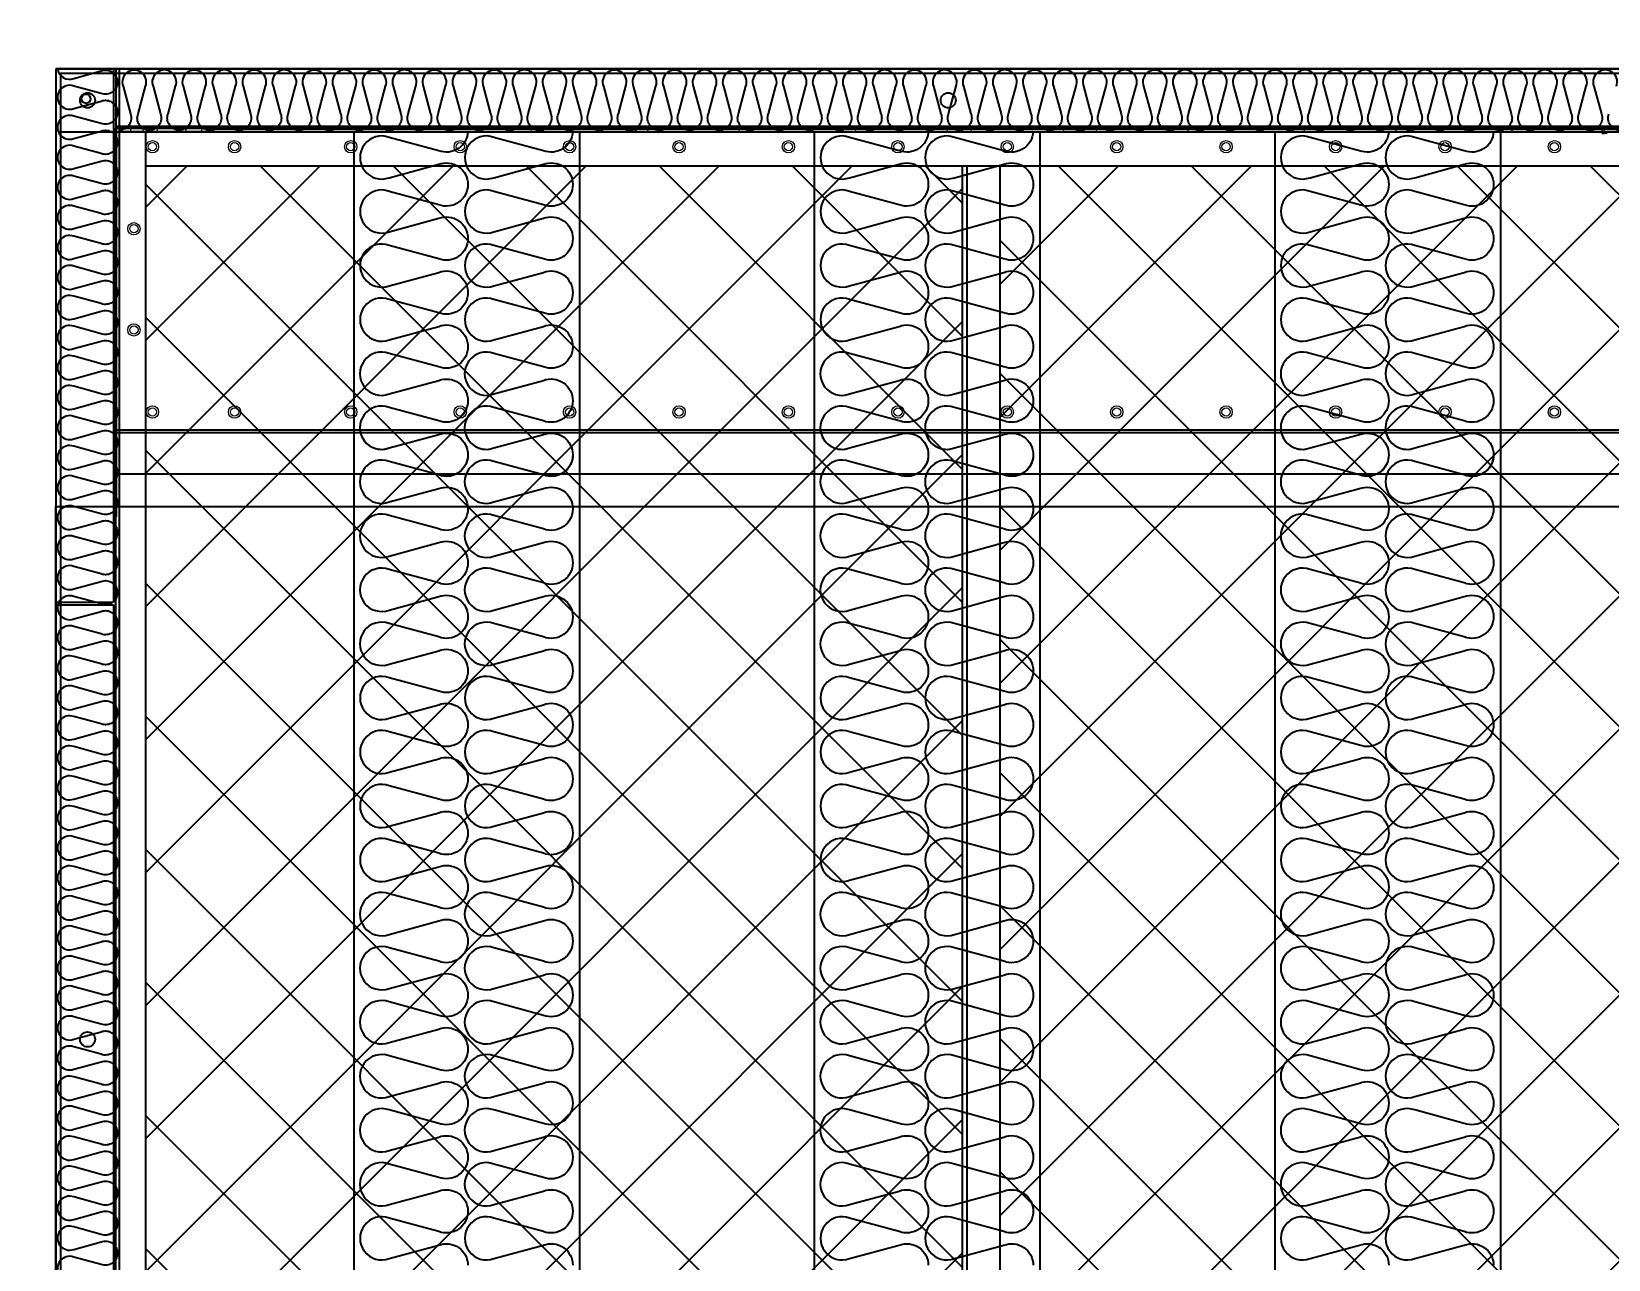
# Model space of a CAD drawing. Header units: millimetres. Extents: x 2911 to 32318, y 2586 to 23381.
# Drawn here: x 21793 to 22841, y 11520 to 12336 of the extents above; entities that cross this region are included whole.
import ezdxf

# ---------------------------------------------------------------- set-up
doc = ezdxf.new("R2010")
doc.units = ezdxf.units.MM
doc.linetypes.add('HIDDEN', pattern=[0.375, 0.25, -0.125])
for name, color, linetype in [('SMS', 220, 'Continuous'), ('냉각탑_dim', 1, 'Continuous'), ('숨은선', 5, 'HIDDEN')]:
    doc.layers.add(name, color=color, linetype=linetype)
doc.styles.add('HY울릉도L', font='')
doc.styles.get('HY울릉도L').set_extended_font_data('HY울릉도L')
doc.dimstyles.new('성지DIM', dxfattribs={"dimtxt": 3.5, "dimasz": 3, "dimexe": 1, "dimexo": 2.5, "dimgap": 2, "dimtad": 1, "dimdec": 0, "dimzin": 3, "dimdsep": 46, "dimtxsty": 'HY울릉도L', "dimblk": 'ARCHTICK', "dimcen": -2, "dimclrd": 256, "dimclre": 256, "dimclrt": 7, "dimadec": 0, "dimazin": 0, "dimtfac": 1, "dimtdec": 0, "dimtofl": 0, "dimtmove": 0, "dimatfit": 3, "dimfxl": 1, "dimtolj": 1, "dimtzin": 0, "dimlwe": -1, "dimarcsym": 0})

# ---------------------------------------------------------------- blocks, each defined once
blk = doc.blocks.new('_ArchTick')
at = {"color": 0, "linetype": 'ByBlock', "const_width": 0.15}
blk.add_lwpolyline([(-0.5, -0.5), (0.5, 0.5)], dxfattribs=at)
blk = doc.blocks.new('*D676')
at = {"layer": 'Defpoints', "color": 0, "transparency": 16777216}
for p in [(21809.5, 12311.7), (21062, 9311.7), (21809.5, 9311.7)]:
    blk.add_point(p, dxfattribs=at)
at = {"layer": '냉각탑_dim', "transparency": 16777216}
for p, q in [((21709.5, 12311.7), (21022, 12311.7)), ((21709.5, 9311.7), (21022, 9311.7))]:
    blk.add_line(p, q, dxfattribs=at)
at = {"layer": '냉각탑_dim', "lineweight": -2, "transparency": 16777216}
blk.add_line((21062, 12311.7), (21062, 9311.7), dxfattribs=at)
at = {"layer": '냉각탑_dim', "lineweight": -2, "transparency": 16777216, "xscale": 120, "yscale": 120, "zscale": 120}
for p, rotation in [((21062, 12311.7), 90), ((21062, 9311.7), 270)]:
    blk.add_blockref('_ArchTick', p, dxfattribs=dict(at, rotation=rotation))
at = {"layer": '냉각탑_dim', "color": 7, "transparency": 16777216, "insert": (20912, 10811.7), "char_height": 140, "attachment_point": 5, "rotation": 90, "style": 'HY울릉도L'}
blk.add_mtext('\\A1;3000', dxfattribs=at)
blk = doc.blocks.new('*D677')
at = {"layer": 'Defpoints', "color": 0, "transparency": 16777216}
for p in [(24509.4, 12947.2), (21809.5, 12311.7), (24509.4, 12311.7)]:
    blk.add_point(p, dxfattribs=at)
at = {"layer": '냉각탑_dim', "transparency": 16777216}
for p, q in [((21809.5, 12411.7), (21809.5, 12987.2)), ((24509.4, 12411.7), (24509.4, 12987.2))]:
    blk.add_line(p, q, dxfattribs=at)
at = {"layer": '냉각탑_dim', "lineweight": -2, "transparency": 16777216}
blk.add_line((21809.5, 12947.2), (24509.4, 12947.2), dxfattribs=at)
at = {"layer": '냉각탑_dim', "lineweight": -2, "transparency": 16777216, "xscale": 120, "yscale": 120, "zscale": 120, "rotation": 180}
blk.add_blockref('_ArchTick', (21809.5, 12947.2), dxfattribs=at)
at = {"layer": '냉각탑_dim', "lineweight": -2, "transparency": 16777216, "xscale": 120, "yscale": 120, "zscale": 120}
blk.add_blockref('_ArchTick', (24509.4, 12947.2), dxfattribs=at)
at = {"layer": '냉각탑_dim', "color": 7, "transparency": 16777216, "insert": (23159.5, 13097.2), "char_height": 140, "attachment_point": 5, "style": 'HY울릉도L'}
blk.add_mtext('\\A1;2700', dxfattribs=at)
blk = doc.blocks.new('2')
at = {"ltscale": 500}
h = blk.add_hatch(dxfattribs=at)
h.set_pattern_fill('ANSI37', color=251, scale=500)
h.set_pattern_definition([(45, (-5391.07, -3196.62), (-44.19417, 44.19417), []), (135, (-5391.07, -3196.62), (-44.19417, -44.19417), [])])
h.paths.add_polyline_path([(22411.8, 12247.2), (21869, 12247.2), (21869, 9414.2), (22411.8, 9414.2)])
h = blk.add_hatch(dxfattribs=at)
h.set_pattern_fill('ANSI37', color=251, scale=500)
h.set_pattern_definition([(45, (-5214.07, -3196.62), (-44.19417, 44.19417), []), (135, (-5214.07, -3196.62), (-44.19417, -44.19417), [])])
h.paths.add_polyline_path([(22974.4, 12247.2), (22436.8, 12247.2), (22436.8, 9414.2), (22974.4, 9414.2)])
for p, q in [((21809.5, 12311.7), (21809.5, 11957.2)), ((21809.5, 12311.7), (21847.7, 12311.7)), ((24264.5, 12311.7), (21809.5, 12311.7)), ((21809.5, 12311.7), (21809.5, 9311.7)), ((21847.7, 12311.7), (21847.7, 11957.2)), ((21849.5, 12271.7), (21849.5, 12311.7)), ((21849.5, 12311.7), (24469.4, 12311.7)), ((21849.5, 12273.6), (24469.4, 12273.6)), ((21849.5, 12271.7), (21849.5, 12071.7)), ((21914.5, 12271.7), (24471.2, 12271.7)), ((21849.5, 12071.7), (23310, 12071.7)), ((21849.5, 12071.7), (21849.5, 12014)), ((21849.5, 12069.9), (23308.2, 12069.9)), ((21849.5, 12042.6), (23280.9, 12042.6)), ((21809.5, 11957.2), (21847.7, 11957.2)), ((21809.5, 11955.4), (21809.5, 9768)), ((21809.5, 11955.4), (21847.7, 11955.4)), ((21847.7, 11955.4), (21847.7, 9768))]:
    blk.add_line(p, q)
at = {"color": 7}
for p, q in [((21809.5, 12311.7), (24264.5, 12311.7)), ((21809.5, 12311.7), (21809.5, 9311.7)), ((21851.5, 12311.7), (21851.5, 9391.7)), ((24466.5, 12269.7), (21851.5, 12269.7)), ((22007.5, 12269.9), (22007.5, 9391.7)), ((22157.5, 12269.9), (22157.5, 9391.7)), ((22313.5, 12269.9), (22313.5, 9391.7)), ((22463.5, 12269.9), (22463.5, 9391.7)), ((22619.5, 12269.9), (22619.5, 9391.7)), ((22769.5, 12269.9), (22769.5, 9391.7))]:
    blk.add_line(p, q, dxfattribs=at)
at = {"color": 251, "ltscale": 500}
for p, q in [((21812.5, 12308.7), (21812.5, 9352.7)), ((21812.5, 12308.7), (22999.5, 12308.7)), ((21813.5, 12308.7), (22999.5, 12308.7)), ((21812.5, 12269.7), (22999.5, 12269.7)), ((21849, 12272.2), (21849, 9389.2)), ((21849, 12272.2), (22999.5, 12272.2)), ((21851.5, 12269.7), (21851.5, 9391.7)), ((21869, 12269.7), (21869, 9391.7)), ((21869, 12247.2), (22999.5, 12247.2)), ((22411.8, 12247.2), (22411.8, 9414.2)), ((22414.8, 12247.2), (22414.8, 9414.2)), ((22436.8, 12247.2), (22436.8, 9414.2))]:
    blk.add_line(p, q, dxfattribs=at)
at = {"color": 7, "lineweight": 15}
for p, q in [((21859.1, 12271.7), (21859.1, 12269.9)), ((21859.1, 12271.7), (21859.1, 12269.9)), ((21867.2, 12271.7), (21867.2, 12269.9)), ((21867.2, 12271.7), (21867.2, 12269.9)), ((21876.8, 12271.7), (21876.8, 12269.9)), ((21895.9, 12271.7), (21895.9, 12269.9)), ((21906.3, 12271.7), (21906.3, 12269.9)), ((21914.5, 12271.7), (22837.2, 12271.7)), ((24471.2, 12271.7), (21914.5, 12271.7)), ((21914.5, 12271.7), (21914.5, 12269.9)), ((21914.5, 12269.9), (22837.2, 12269.9)), ((21914.5, 12269.9), (24471.2, 12269.9)), ((22125.4, 12271.7), (22125.4, 12269.9)), ((22133.6, 12271.7), (22133.6, 12269.9)), ((22194.5, 12271.7), (22194.5, 12269.9)), ((22195, 12271.7), (22195, 12269.9)), ((22202.7, 12271.7), (22202.7, 12269.9)), ((22263.6, 12271.7), (22263.6, 12269.9)), ((22271.8, 12271.7), (22271.8, 12269.9)), ((22332.7, 12271.7), (22332.7, 12269.9)), ((22340.9, 12271.7), (22340.9, 12269.9)), ((22401.8, 12271.7), (22401.8, 12269.9)), ((22410, 12271.7), (22410, 12269.9)), ((22417.7, 12271.7), (22417.7, 12269.9)), ((22470.9, 12271.7), (22470.9, 12269.9)), ((22479.1, 12271.7), (22479.1, 12269.9)), ((22492.7, 12271.7), (22492.7, 12269.9)), ((22500.9, 12271.7), (22500.9, 12269.9)), ((22561.8, 12271.7), (22561.8, 12269.9)), ((22567.7, 12271.7), (22567.7, 12269.9)), ((22570, 12271.7), (22570, 12269.9)), ((22630.9, 12271.7), (22630.9, 12269.9)), ((22639.1, 12271.7), (22639.1, 12269.9)), ((22700, 12271.7), (22700, 12269.9)), ((22708.2, 12271.7), (22708.2, 12269.9)), ((22745.9, 12271.7), (22745.9, 12269.9)), ((22769.1, 12271.7), (22769.1, 12269.9)), ((22777.2, 12271.7), (22777.2, 12269.9)), ((22837.2, 12269.9), (22837.2, 12271.7)), ((22837.2, 12268.6), (22837.2, 12269.9)), ((22837.2, 12268.6), (22838.6, 12268.6)), ((22838.2, 12271.7), (22838.2, 12269.9)), ((22840.4, 12268.6), (22838.6, 12268.6)), ((21849.5, 12071.7), (23310, 12071.7))]:
    blk.add_line(p, q, dxfattribs=at)
at = {"ltscale": 500, "elevation": 0}
blk.add_lwpolyline([(21809.5, 12020.7), (24509.4, 12020.7), (24509.4, 9311.6), (21809.5, 9311.6)], close=True, dxfattribs=at)
at = {"color": 251, "ltscale": 500}
for centre in [(21830.5, 12290.7), (22402.5, 12290.7), (21830.5, 11666.7)]:
    blk.add_circle(centre, 5, dxfattribs=at)
blk.add_circle((21829.5, 12291.7), 3)
at = {"color": 7, "lineweight": 15}
for centre, radius in [((21873.6, 12259.9), 4.09), ((21873.6, 12259.9), 2.73), ((21928.2, 12259.9), 4.09), ((21928.2, 12259.9), 2.73), ((22005.4, 12259.9), 4.09), ((22005.4, 12259.9), 2.73), ((22078.2, 12259.9), 4.09), ((22078.2, 12259.9), 2.73), ((22150.9, 12259.9), 4.09), ((22150.9, 12259.9), 2.73), ((22223.6, 12259.9), 4.09), ((22223.6, 12259.9), 2.73), ((22296.3, 12259.9), 4.09), ((22296.3, 12259.9), 2.73), ((22369.1, 12259.9), 4.09), ((22369.1, 12259.9), 2.73), ((22441.8, 12259.9), 4.09), ((22441.8, 12259.9), 2.73), ((22514.5, 12259.9), 4.09), ((22514.5, 12259.9), 2.73), ((22587.2, 12259.9), 4.09), ((22587.2, 12259.9), 2.73), ((22660, 12259.9), 4.09), ((22660, 12259.9), 2.73), ((22732.7, 12259.9), 4.09), ((22732.7, 12259.9), 2.73), ((22805.4, 12259.9), 4.09), ((22805.4, 12259.9), 2.73), ((21861.3, 12205.4), 4.09), ((21861.3, 12205.4), 2.73), ((21861.3, 12138.1), 4.09), ((21861.3, 12138.1), 2.73), ((21873.6, 12083.6), 4.09), ((21873.6, 12083.6), 2.73), ((21928.2, 12083.6), 4.09), ((21928.2, 12083.6), 2.73), ((22005.4, 12083.6), 4.09), ((22005.4, 12083.6), 2.73), ((22078.2, 12083.6), 4.09), ((22078.2, 12083.6), 2.73), ((22150.9, 12083.6), 4.09), ((22150.9, 12083.6), 2.73), ((22223.6, 12083.6), 4.09), ((22223.6, 12083.6), 2.73), ((22296.3, 12083.6), 4.09), ((22296.3, 12083.6), 2.73), ((22369.1, 12083.6), 4.09), ((22369.1, 12083.6), 2.73), ((22441.8, 12083.6), 4.09), ((22441.8, 12083.6), 2.73), ((22514.5, 12083.6), 4.09), ((22514.5, 12083.6), 2.73), ((22587.2, 12083.6), 4.09), ((22587.2, 12083.6), 2.73), ((22660, 12083.6), 4.09), ((22660, 12083.6), 2.73), ((22732.7, 12083.6), 4.09), ((22732.7, 12083.6), 2.73), ((22805.4, 12083.6), 4.09), ((22805.4, 12083.6), 2.73)]:
    blk.add_circle(centre, radius, dxfattribs=at)
at = {"layer": 'SMS', "color": 5}
for points in [[(21810.5, 12311.7, 0.487644), (21821.3, 12305.2), (21839.6, 12310.2, -0.524856), (21850.4, 12302.7, -0.524856), (21839.6, 12295.2), (21821.3, 12300.2, 1.449198), (21821.3, 12285.3), (21839.6, 12290.2, -0.524856), (21850.4, 12282.8, -0.524856), (21839.6, 12275.3), (21821.3, 12280.2, 1.449198), (21821.3, 12265.3), (21839.6, 12270.3, -0.524856), (21850.4, 12262.8, -0.524856), (21839.6, 12255.3), (21821.3, 12260.3, 1.449198), (21821.3, 12245.4), (21839.6, 12250.3, -0.524856), (21850.4, 12242.9, -0.524856), (21839.6, 12235.4), (21821.3, 12240.3, 1.449198), (21821.3, 12225.4), (21839.6, 12230.4, -0.524856), (21850.4, 12222.9, -0.524856), (21839.6, 12215.4), (21821.3, 12220.4, 1.449198), (21821.3, 12205.5), (21839.6, 12210.4, -0.524856), (21850.4, 12203, -0.524856), (21839.6, 12195.5), (21821.3, 12200.4, 1.449198), (21821.3, 12185.5), (21839.6, 12190.5, -0.524856), (21850.4, 12183, -0.524856), (21839.6, 12175.5), (21821.3, 12180.5, 1.449198), (21821.3, 12165.6), (21839.6, 12170.5, -0.524856), (21850.4, 12163.1, -0.524856), (21839.6, 12155.6), (21821.3, 12160.5, 1.449198), (21821.3, 12145.6), (21839.6, 12150.6, -0.524856), (21850.4, 12143.1, -0.524856), (21839.6, 12135.6), (21821.3, 12140.6, 1.449198), (21821.3, 12125.7), (21839.6, 12130.6, -0.524856), (21850.4, 12123.2, -0.524856), (21839.6, 12115.7), (21821.3, 12120.6, 1.449198), (21821.3, 12105.7), (21839.6, 12110.7, -0.524856), (21850.4, 12103.2, -0.417249), (21842.3, 12095.2)], [(21979.3, 12310.5, 0.446849), (21973.8, 12300), (21978.7, 12281.7, -0.524856), (21971.3, 12270.9, -0.524856), (21963.8, 12281.7), (21968.8, 12300, 1.449198), (21953.8, 12300), (21958.8, 12281.7, -0.524856), (21951.3, 12270.9, -0.524856), (21943.9, 12281.7), (21948.8, 12300, 1.449198), (21933.9, 12300), (21938.8, 12281.7, -0.524856), (21931.4, 12270.9, -0.524856), (21923.9, 12281.7), (21928.9, 12300, 1.449198), (21913.9, 12300), (21918.9, 12281.7, -0.524856), (21911.4, 12270.9, -0.524856), (21904, 12281.7), (21908.9, 12300, 1.449198), (21894, 12300), (21898.9, 12281.7, -0.524856), (21891.5, 12270.9, -0.524856), (21884, 12281.7), (21889, 12300, 1.449198), (21874, 12300), (21879, 12281.7, -0.524856), (21871.5, 12270.9, -0.524856), (21864.1, 12281.7), (21869, 12300, 1.449198), (21854.1, 12300), (21859, 12281.7, -0.524856), (21851.6, 12270.9, -0.002076), (21851.5, 12270.9, -0.002076)], [(22557.8, 12310.5, 0.446849), (22552.3, 12300), (22557.3, 12281.7, -0.524856), (22549.8, 12270.9, -0.524856), (22542.4, 12281.7), (22547.3, 12300, 1.449198), (22532.4, 12300), (22537.3, 12281.7, -0.524856), (22529.9, 12270.9, -0.524856), (22522.4, 12281.7), (22527.4, 12300, 1.449198), (22512.4, 12300), (22517.4, 12281.7, -0.524856), (22509.9, 12270.9, -0.524856), (22502.5, 12281.7), (22507.4, 12300, 1.449198), (22492.5, 12300), (22497.4, 12281.7, -0.524856), (22490, 12270.9, -0.524856), (22482.5, 12281.7), (22487.5, 12300, 1.449198), (22472.5, 12300), (22477.5, 12281.7, -0.524856), (22470, 12270.9, -0.524856), (22462.6, 12281.7), (22467.5, 12300, 1.449198), (22452.6, 12300), (22457.5, 12281.7, -0.524856), (22450.1, 12270.9, -0.524856), (22442.6, 12281.7), (22447.6, 12300, 1.449198), (22432.6, 12300), (22437.6, 12281.7, -0.524856), (22430.1, 12270.9, -0.524856), (22422.7, 12281.7), (22427.6, 12300, 1.449198), (22412.7, 12300), (22417.6, 12281.7, -0.524856), (22410.2, 12270.9, -0.524856), (22402.7, 12281.7), (22407.7, 12300, 1.449198), (22392.7, 12300), (22397.7, 12281.7, -0.524856), (22390.2, 12270.9, -0.524856), (22382.8, 12281.7), (22387.7, 12300, 1.449198), (22372.8, 12300), (22377.7, 12281.7, -0.524856), (22370.3, 12270.9, -0.524856), (22362.8, 12281.7), (22367.8, 12300, 1.449198), (22352.8, 12300), (22357.8, 12281.7, -0.524856), (22350.3, 12270.9, -0.524856), (22342.9, 12281.7), (22347.8, 12300, 1.449198), (22332.9, 12300), (22337.8, 12281.7, -0.524856), (22330.4, 12270.9, -0.524856), (22322.9, 12281.7), (22327.9, 12300, 1.449198), (22312.9, 12300), (22317.9, 12281.7, -0.524856), (22310.4, 12270.9, -0.524856), (22303, 12281.7), (22307.9, 12300, 1.449198), (22293, 12300), (22297.9, 12281.7, -0.524856), (22290.5, 12270.9, -0.524856), (22283, 12281.7), (22288, 12300, 1.449198), (22273, 12300), (22278, 12281.7, -0.524856), (22270.5, 12270.9, -0.524856), (22263.1, 12281.7), (22268, 12300, 1.449198), (22253.1, 12300), (22258, 12281.7, -0.524856), (22250.6, 12270.9, -0.524856), (22243.1, 12281.7), (22248.1, 12300, 1.449198), (22233.1, 12300), (22238.1, 12281.7, -0.524856), (22230.6, 12270.9, -0.524856), (22223.2, 12281.7), (22228.1, 12300, 1.449198), (22213.2, 12300), (22218.1, 12281.7, -0.524856), (22210.7, 12270.9, -0.524856), (22203.2, 12281.7), (22208.2, 12300, 1.449198), (22193.2, 12300), (22198.2, 12281.7, -0.524856), (22190.7, 12270.9, -0.524856), (22183.3, 12281.7), (22188.2, 12300, 1.449198), (22173.3, 12300), (22178.2, 12281.7, -0.524856), (22170.8, 12270.9, -0.524856), (22163.3, 12281.7), (22168.3, 12300, 1.449198), (22153.3, 12300), (22158.3, 12281.7, -0.524856), (22150.8, 12270.9, -0.524856), (22143.4, 12281.7), (22148.3, 12300, 1.449198), (22133.4, 12300), (22138.3, 12281.7, -0.524856), (22130.9, 12270.9, -0.524856), (22123.4, 12281.7), (22128.4, 12300, 1.449198), (22113.4, 12300), (22118.4, 12281.7, -0.524856), (22110.9, 12270.9, -0.524856), (22103.5, 12281.7), (22108.4, 12300, 1.449198), (22093.5, 12300), (22098.4, 12281.7, -0.524856), (22091, 12270.9, -0.524856), (22083.5, 12281.7), (22088.5, 12300, 1.449198), (22073.5, 12300), (22078.5, 12281.7, -0.524856), (22071, 12270.9, -0.524856), (22063.6, 12281.7), (22068.5, 12300, 1.449198), (22053.6, 12300), (22058.5, 12281.7, -0.524856), (22051.1, 12270.9, -0.524856), (22043.6, 12281.7), (22048.6, 12300, 1.449198), (22033.6, 12300), (22038.6, 12281.7, -0.524856), (22031.1, 12270.9, -0.524856), (22023.7, 12281.7), (22028.6, 12300, 1.449198), (22013.7, 12300), (22018.6, 12281.7, -0.524856), (22011.2, 12270.9, -0.524856), (22003.7, 12281.7), (22008.7, 12300, 1.449198), (21993.7, 12300), (21998.7, 12281.7, -0.524856), (21991.2, 12270.9, -0.524856), (21983.8, 12281.7), (21988.7, 12300, 1.449198), (21973.8, 12300), (21978.7, 12281.7, -0.524856), (21971.3, 12270.9, -0.417249), (21963.3, 12278.9)], [(22849.1, 12270.9, -0.524856), (22841.6, 12281.7)], [(22846.6, 12300, 1.449198), (22831.6, 12300), (22836.6, 12281.7, -0.524856), (22829.1, 12270.9, -0.524856), (22821.7, 12281.7), (22826.6, 12300, 1.449198), (22811.7, 12300), (22816.6, 12281.7, -0.524856), (22809.2, 12270.9, -0.524856), (22801.7, 12281.7), (22806.7, 12300, 1.449198), (22791.7, 12300), (22796.7, 12281.7, -0.524856), (22789.2, 12270.9, -0.524856), (22781.8, 12281.7), (22786.7, 12300, 1.449198), (22771.8, 12300), (22776.7, 12281.7, -0.524856), (22769.3, 12270.9, -0.524856), (22761.8, 12281.7), (22766.8, 12300, 1.449198), (22751.8, 12300), (22756.8, 12281.7, -0.524856), (22749.3, 12270.9, -0.524856), (22741.9, 12281.7), (22746.8, 12300, 1.449198), (22731.9, 12300), (22736.8, 12281.7, -0.524856), (22729.4, 12270.9, -0.524856), (22721.9, 12281.7), (22726.9, 12300, 1.449198), (22711.9, 12300), (22716.9, 12281.7, -0.524856), (22709.4, 12270.9, -0.524856), (22702, 12281.7), (22706.9, 12300, 1.449198), (22692, 12300), (22696.9, 12281.7, -0.524856), (22689.5, 12270.9, -0.524856), (22682, 12281.7), (22687, 12300, 1.449198), (22672, 12300), (22677, 12281.7, -0.524856), (22669.5, 12270.9, -0.524856), (22662.1, 12281.7), (22667, 12300, 1.449198), (22652.1, 12300), (22657, 12281.7, -0.524856), (22649.6, 12270.9, -0.524856), (22642.1, 12281.7), (22647.1, 12300, 1.449198), (22632.1, 12300), (22637.1, 12281.7, -0.524856), (22629.6, 12270.9, -0.524856), (22622.2, 12281.7), (22627.1, 12300, 1.449198), (22612.2, 12300), (22617.1, 12281.7, -0.524856), (22609.7, 12270.9, -0.524856), (22602.2, 12281.7), (22607.2, 12300, 1.449198), (22592.2, 12300), (22597.2, 12281.7, -0.524856), (22589.7, 12270.9, -0.524856), (22582.3, 12281.7), (22587.2, 12300, 1.449198), (22572.3, 12300), (22577.2, 12281.7, -0.524856), (22569.8, 12270.9, -0.524856), (22562.3, 12281.7), (22567.3, 12300, 1.449198), (22552.3, 12300), (22557.3, 12281.7, -0.524856), (22549.8, 12270.9, -0.417249), (22541.9, 12278.9)], [(22083.3, 12269.9, -0.508244), (22063.9, 12257.2), (22031, 12266.1, 1.449198), (22031, 12239.3), (22063.9, 12248.2, -0.524856), (22083.3, 12234.8, -0.524856), (22063.9, 12221.3), (22031, 12230.2, 1.449198), (22031, 12203.4), (22063.9, 12212.3, -0.524856), (22083.3, 12198.9, -0.524856), (22063.9, 12185.4), (22031, 12194.3, 1.449198), (22031, 12167.5), (22063.9, 12176.4, -0.524856), (22083.3, 12162.9, -0.524856), (22063.9, 12149.5), (22031, 12158.4, 1.449198), (22031, 12131.6), (22063.9, 12140.5, -0.524856), (22083.3, 12127, -0.524856), (22063.9, 12113.6), (22031, 12122.5, 1.449198), (22031, 12095.6), (22063.9, 12104.6, -0.524856), (22083.3, 12091.1, -0.524856), (22063.9, 12077.7), (22031, 12086.6, 1.449198), (22031, 12059.7), (22063.9, 12068.6, -0.524856), (22083.3, 12055.2, -0.417249), (22068.8, 12040.8)], [(22153, 12269.9, -0.508244), (22133.5, 12257.2), (22100.6, 12266.1, 1.449198), (22100.6, 12239.3), (22133.5, 12248.2, -0.524856), (22153, 12234.8, -0.524856), (22133.5, 12221.3), (22100.6, 12230.2, 1.449198), (22100.6, 12203.4), (22133.5, 12212.3, -0.524856), (22153, 12198.9, -0.524856), (22133.5, 12185.4), (22100.6, 12194.3, 1.449198), (22100.6, 12167.5), (22133.5, 12176.4, -0.524856), (22153, 12162.9, -0.524856), (22133.5, 12149.5), (22100.6, 12158.4, 1.449198), (22100.6, 12131.6), (22133.5, 12140.5, -0.524856), (22153, 12127, -0.524856), (22133.5, 12113.6), (22100.6, 12122.5, 1.449198), (22100.6, 12095.6), (22133.5, 12104.6, -0.524856), (22153, 12091.1, -0.524856), (22133.5, 12077.7), (22100.6, 12086.6, 1.449198), (22100.6, 12059.7), (22133.5, 12068.6, -0.524856), (22153, 12055.2, -0.417249), (22138.5, 12040.8)], [(22389.3, 12269.9, -0.508244), (22369.9, 12257.2), (22337, 12266.1, 1.449198), (22337, 12239.3), (22369.9, 12248.2, -0.524856), (22389.3, 12234.8, -0.524856), (22369.9, 12221.3), (22337, 12230.2, 1.449198), (22337, 12203.4), (22369.9, 12212.3, -0.524856), (22389.3, 12198.9, -0.524856), (22369.9, 12185.4), (22337, 12194.3, 1.449198), (22337, 12167.5), (22369.9, 12176.4, -0.524856), (22389.3, 12162.9, -0.524856), (22369.9, 12149.5), (22337, 12158.4, 1.449198), (22337, 12131.6), (22369.9, 12140.5, -0.524856), (22389.3, 12127, -0.524856), (22369.9, 12113.6), (22337, 12122.5, 1.449198), (22337, 12095.6), (22369.9, 12104.6, -0.524856), (22389.3, 12091.1, -0.524856), (22369.9, 12077.7), (22337, 12086.6, 1.449198), (22337, 12059.7), (22369.9, 12068.6, -0.524856), (22389.3, 12055.2, -0.417249), (22374.8, 12040.8)], [(22459, 12269.9, -0.508244), (22439.5, 12257.2), (22406.6, 12266.1, 1.449198), (22406.6, 12239.3), (22439.5, 12248.2, -0.524856), (22459, 12234.8, -0.524856), (22439.5, 12221.3), (22406.6, 12230.2, 1.449198), (22406.6, 12203.4), (22439.5, 12212.3, -0.524856), (22459, 12198.9, -0.524856), (22439.5, 12185.4), (22406.6, 12194.3, 1.449198), (22406.6, 12167.5), (22439.5, 12176.4, -0.524856), (22459, 12162.9, -0.524856), (22439.5, 12149.5), (22406.6, 12158.4, 1.449198), (22406.6, 12131.6), (22439.5, 12140.5, -0.524856), (22459, 12127, -0.524856), (22439.5, 12113.6), (22406.6, 12122.5, 1.449198), (22406.6, 12095.6), (22439.5, 12104.6, -0.524856), (22459, 12091.1, -0.524856), (22439.5, 12077.7), (22406.6, 12086.6, 1.449198), (22406.6, 12059.7), (22439.5, 12068.6, -0.524856), (22459, 12055.2, -0.417249), (22444.5, 12040.8)], [(22695.3, 12269.9, -0.508244), (22675.9, 12257.2), (22643, 12266.1, 1.449198), (22643, 12239.3), (22675.9, 12248.2, -0.524856), (22695.3, 12234.8, -0.524856), (22675.9, 12221.3), (22643, 12230.2, 1.449198), (22643, 12203.4), (22675.9, 12212.3, -0.524856), (22695.3, 12198.9, -0.524856), (22675.9, 12185.4), (22643, 12194.3, 1.449198), (22643, 12167.5), (22675.9, 12176.4, -0.524856), (22695.3, 12162.9, -0.524856), (22675.9, 12149.5), (22643, 12158.4, 1.449198), (22643, 12131.6), (22675.9, 12140.5, -0.524856), (22695.3, 12127, -0.524856), (22675.9, 12113.6), (22643, 12122.5, 1.449198), (22643, 12095.6), (22675.9, 12104.6, -0.524856), (22695.3, 12091.1, -0.524856), (22675.9, 12077.7), (22643, 12086.6, 1.449198), (22643, 12059.7), (22675.9, 12068.6, -0.524856), (22695.3, 12055.2, -0.417249), (22680.8, 12040.8)], [(22765, 12269.9, -0.508244), (22745.5, 12257.2), (22712.6, 12266.1, 1.449198), (22712.6, 12239.3), (22745.5, 12248.2, -0.524856), (22765, 12234.8, -0.524856), (22745.5, 12221.3), (22712.6, 12230.2, 1.449198), (22712.6, 12203.4), (22745.5, 12212.3, -0.524856), (22765, 12198.9, -0.524856), (22745.5, 12185.4), (22712.6, 12194.3, 1.449198), (22712.6, 12167.5), (22745.5, 12176.4, -0.524856), (22765, 12162.9, -0.524856), (22745.5, 12149.5), (22712.6, 12158.4, 1.449198), (22712.6, 12131.6), (22745.5, 12140.5, -0.524856), (22765, 12127, -0.524856), (22745.5, 12113.6), (22712.6, 12122.5, 1.449198), (22712.6, 12095.6), (22745.5, 12104.6, -0.524856), (22765, 12091.1, -0.524856), (22745.5, 12077.7), (22712.6, 12086.6, 1.449198), (22712.6, 12059.7), (22745.5, 12068.6, -0.524856), (22765, 12055.2, -0.417249), (22750.5, 12040.8)], [(21810.6, 12111.7, 0.468181), (21821.3, 12105.7), (21839.6, 12110.7, -0.524856), (21850.4, 12103.2, -0.524856), (21839.6, 12095.7), (21821.3, 12100.7, 1.449198), (21821.3, 12085.8), (21839.6, 12090.7, -0.524856), (21850.4, 12083.3, -0.524856), (21839.6, 12075.8), (21821.3, 12080.7, 1.449198), (21821.3, 12065.8), (21839.6, 12070.8, -0.524856), (21850.4, 12063.3, -0.524856), (21839.6, 12055.8), (21821.3, 12060.8, 1.449198), (21821.3, 12045.9), (21839.6, 12050.8, -0.524856), (21850.4, 12043.4, -0.524856), (21839.6, 12035.9), (21821.3, 12040.8, 1.449198), (21821.3, 12025.9), (21839.6, 12030.9, -0.524856), (21850.4, 12023.4, -0.524856), (21839.6, 12015.9), (21821.3, 12020.9, 1.449198), (21821.3, 12006), (21839.6, 12010.9, -0.524856), (21850.4, 12003.5, -0.524856), (21839.6, 11996), (21821.3, 12000.9, 1.449198), (21821.3, 11986), (21839.6, 11991, -0.524856), (21850.4, 11983.5, -0.524856), (21839.6, 11976), (21821.3, 11981, 1.449198), (21821.3, 11966.1), (21839.6, 11971, -0.524856), (21850.4, 11963.6, -0.524856), (21839.6, 11956.1), (21821.3, 11961, 1.449198), (21821.3, 11946.1), (21839.6, 11951.1, -0.524856), (21850.4, 11943.6, -0.524856), (21839.6, 11936.1), (21821.3, 11941.1, 1.449198), (21821.3, 11926.2), (21839.6, 11931.1, -0.524856), (21850.4, 11923.7, -0.524856), (21839.6, 11916.2), (21821.3, 11921.1, 1.449198), (21821.3, 11906.2), (21839.6, 11911.2, -0.524856), (21850.4, 11903.7, -0.524856), (21839.6, 11896.2), (21821.3, 11901.2, 1.449198), (21821.3, 11886.3), (21839.6, 11891.2, -0.524856), (21850.4, 11883.8, -0.524856), (21839.6, 11876.3), (21821.3, 11881.2, 1.449198), (21821.3, 11866.3), (21839.6, 11871.3, -0.524856), (21850.4, 11863.8, -0.524856), (21839.6, 11856.3), (21821.3, 11861.3, 1.449198), (21821.3, 11846.4), (21839.6, 11851.3, -0.524856), (21850.4, 11843.9, -0.524856), (21839.6, 11836.4), (21821.3, 11841.3, 1.449198), (21821.3, 11826.4), (21839.6, 11831.4, -0.524856), (21850.4, 11823.9, -0.524856), (21839.6, 11816.4), (21821.3, 11821.4, 1.449198), (21821.3, 11806.5), (21839.6, 11811.4, -0.524856), (21850.4, 11804, -0.524856), (21839.6, 11796.5), (21821.3, 11801.4, 1.449198), (21821.3, 11786.5), (21839.6, 11791.5, -0.524856), (21850.4, 11784, -0.524856), (21839.6, 11776.5), (21821.3, 11781.5, 1.449198), (21821.3, 11766.6), (21839.6, 11771.5, -0.524856), (21850.4, 11764.1, -0.524856), (21839.6, 11756.6), (21821.3, 11761.5, 1.449198), (21821.3, 11746.6), (21839.6, 11751.6, -0.524856), (21850.4, 11744.1, -0.524856), (21839.6, 11736.6), (21821.3, 11741.6, 1.449198), (21821.3, 11726.7), (21839.6, 11731.6, -0.524856), (21850.4, 11724.2, -0.524856), (21839.6, 11716.7), (21821.3, 11721.6, 1.449198), (21821.3, 11706.7), (21839.6, 11711.7, -0.524856), (21850.4, 11704.2, -0.524856), (21839.6, 11696.7), (21821.3, 11701.7, 1.449198), (21821.3, 11686.8), (21839.6, 11691.7, -0.524856), (21850.4, 11684.3, -0.524856), (21839.6, 11676.8), (21821.3, 11681.7, 1.449198), (21821.3, 11666.8), (21839.6, 11671.8, -0.524856), (21850.4, 11664.3, -0.524856), (21839.6, 11656.8), (21821.3, 11661.8, 1.449198), (21821.3, 11646.9), (21839.6, 11651.8, -0.524856), (21850.4, 11644.4, -0.524856), (21839.6, 11636.9), (21821.3, 11641.8, 1.449198), (21821.3, 11626.9), (21839.6, 11631.9, -0.524856), (21850.4, 11624.4, -0.524856), (21839.6, 11616.9), (21821.3, 11621.9, 1.449198), (21821.3, 11607), (21839.6, 11611.9, -0.524856), (21850.4, 11604.5, -0.524856), (21839.6, 11597), (21821.3, 11601.9, 1.449198), (21821.3, 11587), (21839.6, 11592, -0.524856), (21850.4, 11584.5, -0.524856), (21839.6, 11577), (21821.3, 11582, 1.449198), (21821.3, 11567.1), (21839.6, 11572, -0.524856), (21850.4, 11564.6, -0.524856), (21839.6, 11557.1), (21821.3, 11562, 1.449198), (21821.3, 11547.1), (21839.6, 11552.1, -0.524856), (21850.4, 11544.6, -0.417249), (21842.3, 11536.6)], [(22012, 12069.6, 0.446849), (22031, 12059.7), (22063.9, 12068.6, -0.524856), (22083.3, 12055.2, -0.524856), (22063.9, 12041.8), (22031, 12050.7, 1.449198), (22031, 12023.8), (22063.9, 12032.7, -0.524856), (22083.3, 12019.3, -0.524856), (22063.9, 12005.9), (22031, 12014.8, 1.449198), (22031, 11987.9), (22063.9, 11996.8, -0.524856), (22083.3, 11983.4, -0.524856), (22063.9, 11970), (22031, 11978.9, 1.449198), (22031, 11952), (22063.9, 11960.9, -0.524856), (22083.3, 11947.5, -0.524856), (22063.9, 11934.1), (22031, 11943, 1.449198), (22031, 11916.1), (22063.9, 11925, -0.524856), (22083.3, 11911.6, -0.524856), (22063.9, 11898.1), (22031, 11907, 1.449198), (22031, 11880.2), (22063.9, 11889.1, -0.524856), (22083.3, 11875.7, -0.524856), (22063.9, 11862.2), (22031, 11871.1, 1.449198), (22031, 11844.3), (22063.9, 11853.2, -0.524856), (22083.3, 11839.8, -0.524856), (22063.9, 11826.3), (22031, 11835.2, 1.449198), (22031, 11808.4), (22063.9, 11817.3, -0.524856), (22083.3, 11803.8, -0.524856), (22063.9, 11790.4), (22031, 11799.3, 1.449198), (22031, 11772.5), (22063.9, 11781.4, -0.524856), (22083.3, 11767.9, -0.524856), (22063.9, 11754.5), (22031, 11763.4, 1.449198), (22031, 11736.5), (22063.9, 11745.5, -0.524856), (22083.3, 11732, -0.524856), (22063.9, 11718.6), (22031, 11727.5, 1.449198), (22031, 11700.6), (22063.9, 11709.5, -0.524856), (22083.3, 11696.1, -0.524856), (22063.9, 11682.7), (22031, 11691.6, 1.449198), (22031, 11664.7), (22063.9, 11673.6, -0.524856), (22083.3, 11660.2, -0.524856), (22063.9, 11646.8), (22031, 11655.7, 1.449198), (22031, 11628.8), (22063.9, 11637.7, -0.524856), (22083.3, 11624.3, -0.524856), (22063.9, 11610.9), (22031, 11619.8, 1.449198), (22031, 11592.9), (22063.9, 11601.8, -0.524856), (22083.3, 11588.4, -0.524856), (22063.9, 11575), (22031, 11583.9, 1.449198), (22031, 11557), (22063.9, 11565.9, -0.524856), (22083.3, 11552.5, -0.524856), (22063.9, 11539), (22031, 11547.9, 1.449198), (22031, 11521.1), (22063.9, 11530, -0.524856), (22083.3, 11516.6, -0.524856)], [(22081.6, 12069.6, 0.446849), (22100.6, 12059.7), (22133.5, 12068.6, -0.524856), (22153, 12055.2, -0.524856), (22133.5, 12041.8), (22100.6, 12050.7, 1.449198), (22100.6, 12023.8), (22133.5, 12032.7, -0.524856), (22153, 12019.3, -0.524856), (22133.5, 12005.9), (22100.6, 12014.8, 1.449198), (22100.6, 11987.9), (22133.5, 11996.8, -0.524856), (22153, 11983.4, -0.524856), (22133.5, 11970), (22100.6, 11978.9, 1.449198), (22100.6, 11952), (22133.5, 11960.9, -0.524856), (22153, 11947.5, -0.524856), (22133.5, 11934.1), (22100.6, 11943, 1.449198), (22100.6, 11916.1), (22133.5, 11925, -0.524856), (22153, 11911.6, -0.524856), (22133.5, 11898.1), (22100.6, 11907, 1.449198), (22100.6, 11880.2), (22133.5, 11889.1, -0.524856), (22153, 11875.7, -0.524856), (22133.5, 11862.2), (22100.6, 11871.1, 1.449198), (22100.6, 11844.3), (22133.5, 11853.2, -0.524856), (22153, 11839.8, -0.524856), (22133.5, 11826.3), (22100.6, 11835.2, 1.449198), (22100.6, 11808.4), (22133.5, 11817.3, -0.524856), (22153, 11803.8, -0.524856), (22133.5, 11790.4), (22100.6, 11799.3, 1.449198), (22100.6, 11772.5), (22133.5, 11781.4, -0.524856), (22153, 11767.9, -0.524856), (22133.5, 11754.5), (22100.6, 11763.4, 1.449198), (22100.6, 11736.5), (22133.5, 11745.5, -0.524856), (22153, 11732, -0.524856), (22133.5, 11718.6), (22100.6, 11727.5, 1.449198), (22100.6, 11700.6), (22133.5, 11709.5, -0.524856), (22153, 11696.1, -0.524856), (22133.5, 11682.7), (22100.6, 11691.6, 1.449198), (22100.6, 11664.7), (22133.5, 11673.6, -0.524856), (22153, 11660.2, -0.524856), (22133.5, 11646.8), (22100.6, 11655.7, 1.449198), (22100.6, 11628.8), (22133.5, 11637.7, -0.524856), (22153, 11624.3, -0.524856), (22133.5, 11610.9), (22100.6, 11619.8, 1.449198), (22100.6, 11592.9), (22133.5, 11601.8, -0.524856), (22153, 11588.4, -0.524856), (22133.5, 11575), (22100.6, 11583.9, 1.449198), (22100.6, 11557), (22133.5, 11565.9, -0.524856), (22153, 11552.5, -0.524856), (22133.5, 11539), (22100.6, 11547.9, 1.449198), (22100.6, 11521.1), (22133.5, 11530, -0.524856), (22153, 11516.6, -0.524856)], [(22318, 12069.6, 0.446849), (22337, 12059.7), (22369.9, 12068.6, -0.524856), (22389.3, 12055.2, -0.524856), (22369.9, 12041.8), (22337, 12050.7, 1.449198), (22337, 12023.8), (22369.9, 12032.7, -0.524856), (22389.3, 12019.3, -0.524856), (22369.9, 12005.9), (22337, 12014.8, 1.449198), (22337, 11987.9), (22369.9, 11996.8, -0.524856), (22389.3, 11983.4, -0.524856), (22369.9, 11970), (22337, 11978.9, 1.449198), (22337, 11952), (22369.9, 11960.9, -0.524856), (22389.3, 11947.5, -0.524856), (22369.9, 11934.1), (22337, 11943, 1.449198), (22337, 11916.1), (22369.9, 11925, -0.524856), (22389.3, 11911.6, -0.524856), (22369.9, 11898.1), (22337, 11907, 1.449198), (22337, 11880.2), (22369.9, 11889.1, -0.524856), (22389.3, 11875.7, -0.524856), (22369.9, 11862.2), (22337, 11871.1, 1.449198), (22337, 11844.3), (22369.9, 11853.2, -0.524856), (22389.3, 11839.8, -0.524856), (22369.9, 11826.3), (22337, 11835.2, 1.449198), (22337, 11808.4), (22369.9, 11817.3, -0.524856), (22389.3, 11803.8, -0.524856), (22369.9, 11790.4), (22337, 11799.3, 1.449198), (22337, 11772.5), (22369.9, 11781.4, -0.524856), (22389.3, 11767.9, -0.524856), (22369.9, 11754.5), (22337, 11763.4, 1.449198), (22337, 11736.5), (22369.9, 11745.5, -0.524856), (22389.3, 11732, -0.524856), (22369.9, 11718.6), (22337, 11727.5, 1.449198), (22337, 11700.6), (22369.9, 11709.5, -0.524856), (22389.3, 11696.1, -0.524856), (22369.9, 11682.7), (22337, 11691.6, 1.449198), (22337, 11664.7), (22369.9, 11673.6, -0.524856), (22389.3, 11660.2, -0.524856), (22369.9, 11646.8), (22337, 11655.7, 1.449198), (22337, 11628.8), (22369.9, 11637.7, -0.524856), (22389.3, 11624.3, -0.524856), (22369.9, 11610.9), (22337, 11619.8, 1.449198), (22337, 11592.9), (22369.9, 11601.8, -0.524856), (22389.3, 11588.4, -0.524856), (22369.9, 11575), (22337, 11583.9, 1.449198), (22337, 11557), (22369.9, 11565.9, -0.524856), (22389.3, 11552.5, -0.524856), (22369.9, 11539), (22337, 11547.9, 1.449198), (22337, 11521.1), (22369.9, 11530, -0.524856), (22389.3, 11516.6, -0.524856)], [(22387.6, 12069.6, 0.446849), (22406.6, 12059.7), (22439.5, 12068.6, -0.524856), (22459, 12055.2, -0.524856), (22439.5, 12041.8), (22406.6, 12050.7, 1.449198), (22406.6, 12023.8), (22439.5, 12032.7, -0.524856), (22459, 12019.3, -0.524856), (22439.5, 12005.9), (22406.6, 12014.8, 1.449198), (22406.6, 11987.9), (22439.5, 11996.8, -0.524856), (22459, 11983.4, -0.524856), (22439.5, 11970), (22406.6, 11978.9, 1.449198), (22406.6, 11952), (22439.5, 11960.9, -0.524856), (22459, 11947.5, -0.524856), (22439.5, 11934.1), (22406.6, 11943, 1.449198), (22406.6, 11916.1), (22439.5, 11925, -0.524856), (22459, 11911.6, -0.524856), (22439.5, 11898.1), (22406.6, 11907, 1.449198), (22406.6, 11880.2), (22439.5, 11889.1, -0.524856), (22459, 11875.7, -0.524856), (22439.5, 11862.2), (22406.6, 11871.1, 1.449198), (22406.6, 11844.3), (22439.5, 11853.2, -0.524856), (22459, 11839.8, -0.524856), (22439.5, 11826.3), (22406.6, 11835.2, 1.449198), (22406.6, 11808.4), (22439.5, 11817.3, -0.524856), (22459, 11803.8, -0.524856), (22439.5, 11790.4), (22406.6, 11799.3, 1.449198), (22406.6, 11772.5), (22439.5, 11781.4, -0.524856), (22459, 11767.9, -0.524856), (22439.5, 11754.5), (22406.6, 11763.4, 1.449198), (22406.6, 11736.5), (22439.5, 11745.5, -0.524856), (22459, 11732, -0.524856), (22439.5, 11718.6), (22406.6, 11727.5, 1.449198), (22406.6, 11700.6), (22439.5, 11709.5, -0.524856), (22459, 11696.1, -0.524856), (22439.5, 11682.7), (22406.6, 11691.6, 1.449198), (22406.6, 11664.7), (22439.5, 11673.6, -0.524856), (22459, 11660.2, -0.524856), (22439.5, 11646.8), (22406.6, 11655.7, 1.449198), (22406.6, 11628.8), (22439.5, 11637.7, -0.524856), (22459, 11624.3, -0.524856), (22439.5, 11610.9), (22406.6, 11619.8, 1.449198), (22406.6, 11592.9), (22439.5, 11601.8, -0.524856), (22459, 11588.4, -0.524856), (22439.5, 11575), (22406.6, 11583.9, 1.449198), (22406.6, 11557), (22439.5, 11565.9, -0.524856), (22459, 11552.5, -0.524856), (22439.5, 11539), (22406.6, 11547.9, 1.449198), (22406.6, 11521.1), (22439.5, 11530, -0.524856), (22459, 11516.6, -0.524856)], [(22624, 12069.6, 0.446849), (22643, 12059.7), (22675.9, 12068.6, -0.524856), (22695.3, 12055.2, -0.524856), (22675.9, 12041.8), (22643, 12050.7, 1.449198), (22643, 12023.8), (22675.9, 12032.7, -0.524856), (22695.3, 12019.3, -0.524856), (22675.9, 12005.9), (22643, 12014.8, 1.449198), (22643, 11987.9), (22675.9, 11996.8, -0.524856), (22695.3, 11983.4, -0.524856), (22675.9, 11970), (22643, 11978.9, 1.449198), (22643, 11952), (22675.9, 11960.9, -0.524856), (22695.3, 11947.5, -0.524856), (22675.9, 11934.1), (22643, 11943, 1.449198), (22643, 11916.1), (22675.9, 11925, -0.524856), (22695.3, 11911.6, -0.524856), (22675.9, 11898.1), (22643, 11907, 1.449198), (22643, 11880.2), (22675.9, 11889.1, -0.524856), (22695.3, 11875.7, -0.524856), (22675.9, 11862.2), (22643, 11871.1, 1.449198), (22643, 11844.3), (22675.9, 11853.2, -0.524856), (22695.3, 11839.8, -0.524856), (22675.9, 11826.3), (22643, 11835.2, 1.449198), (22643, 11808.4), (22675.9, 11817.3, -0.524856), (22695.3, 11803.8, -0.524856), (22675.9, 11790.4), (22643, 11799.3, 1.449198), (22643, 11772.5), (22675.9, 11781.4, -0.524856), (22695.3, 11767.9, -0.524856), (22675.9, 11754.5), (22643, 11763.4, 1.449198), (22643, 11736.5), (22675.9, 11745.5, -0.524856), (22695.3, 11732, -0.524856), (22675.9, 11718.6), (22643, 11727.5, 1.449198), (22643, 11700.6), (22675.9, 11709.5, -0.524856), (22695.3, 11696.1, -0.524856), (22675.9, 11682.7), (22643, 11691.6, 1.449198), (22643, 11664.7), (22675.9, 11673.6, -0.524856), (22695.3, 11660.2, -0.524856), (22675.9, 11646.8), (22643, 11655.7, 1.449198), (22643, 11628.8), (22675.9, 11637.7, -0.524856), (22695.3, 11624.3, -0.524856), (22675.9, 11610.9), (22643, 11619.8, 1.449198), (22643, 11592.9), (22675.9, 11601.8, -0.524856), (22695.3, 11588.4, -0.524856), (22675.9, 11575), (22643, 11583.9, 1.449198), (22643, 11557), (22675.9, 11565.9, -0.524856), (22695.3, 11552.5, -0.524856), (22675.9, 11539), (22643, 11547.9, 1.449198), (22643, 11521.1), (22675.9, 11530, -0.524856), (22695.3, 11516.6, -0.524856)], [(22693.6, 12069.6, 0.446849), (22712.6, 12059.7), (22745.5, 12068.6, -0.524856), (22765, 12055.2, -0.524856), (22745.5, 12041.8), (22712.6, 12050.7, 1.449198), (22712.6, 12023.8), (22745.5, 12032.7, -0.524856), (22765, 12019.3, -0.524856), (22745.5, 12005.9), (22712.6, 12014.8, 1.449198), (22712.6, 11987.9), (22745.5, 11996.8, -0.524856), (22765, 11983.4, -0.524856), (22745.5, 11970), (22712.6, 11978.9, 1.449198), (22712.6, 11952), (22745.5, 11960.9, -0.524856), (22765, 11947.5, -0.524856), (22745.5, 11934.1), (22712.6, 11943, 1.449198), (22712.6, 11916.1), (22745.5, 11925, -0.524856), (22765, 11911.6, -0.524856), (22745.5, 11898.1), (22712.6, 11907, 1.449198), (22712.6, 11880.2), (22745.5, 11889.1, -0.524856), (22765, 11875.7, -0.524856), (22745.5, 11862.2), (22712.6, 11871.1, 1.449198), (22712.6, 11844.3), (22745.5, 11853.2, -0.524856), (22765, 11839.8, -0.524856), (22745.5, 11826.3), (22712.6, 11835.2, 1.449198), (22712.6, 11808.4), (22745.5, 11817.3, -0.524856), (22765, 11803.8, -0.524856), (22745.5, 11790.4), (22712.6, 11799.3, 1.449198), (22712.6, 11772.5), (22745.5, 11781.4, -0.524856), (22765, 11767.9, -0.524856), (22745.5, 11754.5), (22712.6, 11763.4, 1.449198), (22712.6, 11736.5), (22745.5, 11745.5, -0.524856), (22765, 11732, -0.524856), (22745.5, 11718.6), (22712.6, 11727.5, 1.449198), (22712.6, 11700.6), (22745.5, 11709.5, -0.524856), (22765, 11696.1, -0.524856), (22745.5, 11682.7), (22712.6, 11691.6, 1.449198), (22712.6, 11664.7), (22745.5, 11673.6, -0.524856), (22765, 11660.2, -0.524856), (22745.5, 11646.8), (22712.6, 11655.7, 1.449198), (22712.6, 11628.8), (22745.5, 11637.7, -0.524856), (22765, 11624.3, -0.524856), (22745.5, 11610.9), (22712.6, 11619.8, 1.449198), (22712.6, 11592.9), (22745.5, 11601.8, -0.524856), (22765, 11588.4, -0.524856), (22745.5, 11575), (22712.6, 11583.9, 1.449198), (22712.6, 11557), (22745.5, 11565.9, -0.524856), (22765, 11552.5, -0.524856), (22745.5, 11539), (22712.6, 11547.9, 1.449198), (22712.6, 11521.1), (22745.5, 11530, -0.524856), (22765, 11516.6, -0.524856)], [(21810.7, 11552.6, 0.446849), (21821.3, 11547.1), (21839.6, 11552.1, -0.524856), (21850.4, 11544.6, -0.524856), (21839.6, 11537.1), (21821.3, 11542.1, 1.449198), (21821.3, 11527.2), (21839.6, 11532.1, -0.524856), (21850.4, 11524.7, -0.524856), (21839.6, 11517.2), (21821.3, 11522.1, 1.449198), (21821.3, 11507.2)]]:
    blk.add_lwpolyline(points, format="xyb", dxfattribs=at)
at = {"layer": '숨은선', "ltscale": 4}
blk.add_lwpolyline([(21889.6, 12271.7, -0.005236), (21889.4, 12271.7, -0.005236)], format="xyb", dxfattribs=at)

msp = doc.modelspace()

# ---------------------------------------------------------------- block references
msp.add_blockref('2', (0, 0))

# ---------------------------------------------------------------- dimensions: what is measured, and where the dimension line sits
at = {"layer": '냉각탑_dim'}
dim = msp.add_linear_dim(base=(24509.4, 12947.2), p1=(21809.5, 12311.7), p2=(24509.4, 12311.7), dimstyle='성지DIM', override={"dimscale": 40}, dxfattribs=at)
dim.commit()
dim.dimension.update_dxf_attribs({"geometry": '*D677', "text_midpoint": (23159.5, 13097.2)})
dim = msp.add_linear_dim(base=(21062, 9311.7), p1=(21809.5, 12311.7), p2=(21809.5, 9311.7), angle=90, dimstyle='성지DIM', override={"dimscale": 40}, dxfattribs=at)
dim.commit()
dim.dimension.update_dxf_attribs({"geometry": '*D676', "text_midpoint": (20912, 10811.7)})

doc.saveas('drawing.dxf')
